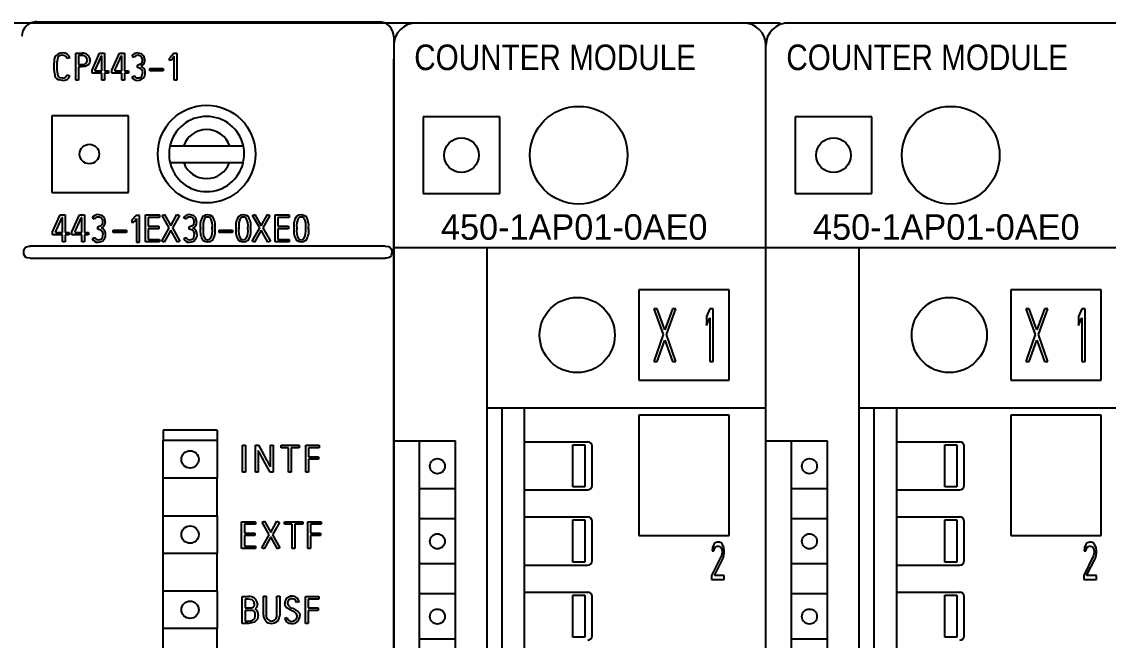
# Model space of a CAD drawing. Extents: x 430 to 1632, y -19 to 271.
# Drawn here: x 1265.5 to 1337.8, y 229.8 to 270.9 of the extents above; entities that cross this region are included whole.
import ezdxf
from ezdxf.enums import TextEntityAlignment as Align

# ---------------------------------------------------------------- set-up
doc = ezdxf.new("R2010")
doc.units = 0
doc.header["$LTSCALE"] = 5
doc.header["$MEASUREMENT"] = 0
doc.layers.get('0').update_dxf_attribs({"linetype": 'CONTINUOUS'})

msp = doc.modelspace()

# ---------------------------------------------------------------- linework, layer by layer
at = {"color": 7, "linetype": 'Continuous'}
for p, q in [((1166.246, 270.852), (1315.946, 270.852)), ((1291.745, 270.852), (1313.495, 270.852)), ((1316.246, 270.852), (1465.946, 270.852)), ((1316.495, 270.852), (1338.245, 270.852)), ((1314.995, -17.648), (1314.995, 269.352)), ((1314.995, -17.648), (1314.995, 269.352)), ((1290.245, -18.572), (1290.245, 268.428)), ((1292.195, 264.602), (1292.195, 259.502)), ((1297.295, 264.602), (1292.195, 264.602)), ((1297.295, 259.502), (1297.295, 264.602)), ((1316.945, 264.602), (1316.945, 259.502)), ((1322.045, 264.602), (1316.945, 264.602)), ((1322.045, 259.502), (1322.045, 264.602)), ((1292.195, 259.502), (1297.295, 259.502)), ((1316.945, 259.502), (1322.045, 259.502)), ((1290.245, 255.922), (1314.995, 255.922)), ((1296.445, -1.108), (1296.445, 255.922)), ((1314.995, 255.922), (1339.745, 255.922)), ((1321.195, -1.108), (1321.195, 255.922)), ((1306.545, 253.092), (1306.545, 247.092)), ((1312.545, 253.092), (1306.545, 253.092)), ((1312.545, 247.092), (1312.545, 253.092)), ((1331.295, 253.092), (1331.295, 247.092)), ((1337.295, 253.092), (1331.295, 253.092)), ((1337.295, 247.092), (1337.295, 253.092)), ((1307.545, 251.842), (1308.165, 250.13)), ((1307.764, 251.842), (1307.545, 251.842)), ((1308.274, 250.427), (1307.764, 251.842)), ((1308.784, 251.842), (1308.274, 250.427)), ((1308.383, 250.13), (1309.003, 251.842)), ((1309.003, 251.842), (1308.784, 251.842)), ((1311.264, 251.842), (1311.045, 251.321)), ((1311.482, 251.842), (1311.264, 251.842)), ((1311.482, 248.342), (1311.482, 251.842)), ((1332.295, 251.842), (1332.915, 250.13)), ((1332.514, 251.842), (1332.295, 251.842)), ((1333.024, 250.427), (1332.514, 251.842)), ((1333.534, 251.842), (1333.024, 250.427)), ((1333.133, 250.13), (1333.753, 251.842)), ((1333.753, 251.842), (1333.534, 251.842)), ((1336.014, 251.842), (1335.795, 251.321)), ((1336.232, 251.842), (1336.014, 251.842)), ((1336.232, 248.342), (1336.232, 251.842)), ((1311.045, 251.321), (1311.045, 250.725)), ((1311.045, 250.725), (1311.264, 251.247)), ((1311.264, 251.247), (1311.264, 248.342)), ((1335.795, 251.321), (1335.795, 250.725)), ((1335.795, 250.725), (1336.014, 251.247)), ((1336.014, 251.247), (1336.014, 248.342)), ((1308.165, 250.13), (1307.545, 248.342)), ((1309.003, 248.342), (1308.383, 250.13)), ((1332.915, 250.13), (1332.295, 248.342)), ((1333.753, 248.342), (1333.133, 250.13)), ((1307.764, 248.342), (1308.274, 249.757)), ((1308.274, 249.757), (1308.784, 248.342)), ((1332.514, 248.342), (1333.024, 249.757)), ((1333.024, 249.757), (1333.534, 248.342)), ((1307.545, 248.342), (1307.764, 248.342)), ((1308.784, 248.342), (1309.003, 248.342)), ((1311.264, 248.342), (1311.482, 248.342)), ((1332.295, 248.342), (1332.514, 248.342)), ((1333.534, 248.342), (1333.753, 248.342)), ((1336.014, 248.342), (1336.232, 248.342)), ((1306.545, 247.092), (1312.545, 247.092)), ((1331.295, 247.092), (1337.295, 247.092)), ((1296.445, 245.252), (1314.995, 245.252)), ((1297.445, -1.108), (1297.445, 245.252)), ((1298.945, -4.108), (1298.945, 245.252)), ((1321.195, 245.252), (1339.745, 245.252)), ((1322.195, -1.108), (1322.195, 245.252)), ((1323.695, -4.108), (1323.695, 245.252)), ((1306.545, 244.752), (1306.545, 236.752)), ((1312.545, 244.752), (1306.545, 244.752)), ((1312.545, 236.752), (1312.545, 244.752)), ((1331.295, 244.752), (1331.295, 236.752)), ((1337.295, 244.752), (1331.295, 244.752)), ((1337.295, 236.752), (1337.295, 244.752)), ((1290.245, 243.052), (1294.345, 243.052)), ((1291.945, 189.752), (1291.945, 243.052)), ((1294.345, 189.752), (1294.345, 243.052)), ((1298.945, 242.992), (1303.145, 242.992)), ((1314.995, 243.052), (1319.095, 243.052)), ((1316.695, 189.752), (1316.695, 243.052)), ((1319.095, 189.752), (1319.095, 243.052)), ((1323.695, 242.992), (1327.895, 242.992)), ((1302.145, 239.992), (1302.145, 242.792)), ((1302.145, 242.792), (1302.945, 242.792)), ((1302.945, 242.792), (1302.945, 239.992)), ((1303.445, 240.092), (1303.445, 242.692)), ((1326.895, 239.992), (1326.895, 242.792)), ((1326.895, 242.792), (1327.695, 242.792)), ((1327.695, 242.792), (1327.695, 239.992)), ((1328.195, 240.092), (1328.195, 242.692)), ((1302.945, 239.992), (1302.145, 239.992)), ((1327.695, 239.992), (1326.895, 239.992)), ((1294.345, 239.871), (1291.945, 239.871)), ((1298.945, 239.792), (1303.145, 239.792)), ((1319.095, 239.871), (1316.695, 239.871)), ((1323.695, 239.792), (1327.895, 239.792)), ((1294.345, 237.871), (1291.945, 237.871)), ((1298.945, 237.992), (1303.145, 237.992)), ((1302.145, 234.992), (1302.145, 237.792)), ((1302.145, 237.792), (1302.945, 237.792)), ((1302.945, 237.792), (1302.945, 234.992)), ((1319.095, 237.871), (1316.695, 237.871)), ((1323.695, 237.992), (1327.895, 237.992)), ((1326.895, 234.992), (1326.895, 237.792)), ((1326.895, 237.792), (1327.695, 237.792)), ((1327.695, 237.792), (1327.695, 234.992)), ((1303.445, 235.092), (1303.445, 237.692)), ((1328.195, 235.092), (1328.195, 237.692)), ((1306.545, 236.752), (1312.545, 236.752)), ((1331.295, 236.752), (1337.295, 236.752)), ((1311.434, 235.954), (1311.411, 235.741)), ((1311.411, 235.741), (1311.528, 235.741)), ((1311.528, 236.167), (1311.438, 235.961)), ((1311.622, 236.273), (1311.528, 236.167)), ((1311.528, 235.741), (1311.575, 235.901)), ((1311.575, 235.901), (1311.645, 236.007)), ((1311.785, 236.326), (1311.622, 236.273)), ((1311.645, 236.007), (1311.762, 236.061)), ((1311.762, 236.061), (1311.855, 236.061)), ((1311.879, 236.326), (1311.785, 236.326)), ((1311.855, 236.061), (1311.972, 236.007)), ((1312.019, 236.273), (1311.879, 236.326)), ((1311.972, 236.007), (1312.043, 235.901)), ((1312.113, 236.167), (1312.019, 236.273)), ((1312.043, 235.901), (1312.089, 235.741)), ((1312.089, 235.635), (1312.043, 235.422)), ((1312.089, 235.741), (1312.089, 235.635)), ((1312.206, 235.954), (1312.113, 236.167)), ((1312.23, 235.741), (1312.206, 235.954)), ((1312.206, 235.422), (1312.23, 235.635)), ((1312.23, 235.635), (1312.23, 235.741)), ((1336.184, 235.954), (1336.161, 235.741)), ((1336.161, 235.741), (1336.278, 235.741)), ((1336.278, 236.167), (1336.188, 235.961)), ((1336.372, 236.273), (1336.278, 236.167)), ((1336.278, 235.741), (1336.325, 235.901)), ((1336.325, 235.901), (1336.395, 236.007)), ((1336.535, 236.326), (1336.372, 236.273)), ((1336.395, 236.007), (1336.512, 236.061)), ((1336.512, 236.061), (1336.605, 236.061)), ((1336.629, 236.326), (1336.535, 236.326)), ((1336.605, 236.061), (1336.722, 236.007)), ((1336.769, 236.273), (1336.629, 236.326)), ((1336.722, 236.007), (1336.793, 235.901)), ((1336.863, 236.167), (1336.769, 236.273)), ((1336.793, 235.901), (1336.839, 235.741)), ((1336.839, 235.635), (1336.793, 235.422)), ((1336.839, 235.741), (1336.839, 235.635)), ((1336.956, 235.954), (1336.863, 236.167)), ((1336.98, 235.741), (1336.956, 235.954)), ((1336.956, 235.422), (1336.98, 235.635)), ((1336.98, 235.635), (1336.98, 235.741)), ((1302.945, 234.992), (1302.145, 234.992)), ((1312.043, 235.422), (1311.388, 234.092)), ((1311.575, 234.092), (1312.16, 235.263)), ((1312.16, 235.263), (1312.206, 235.422)), ((1327.695, 234.992), (1326.895, 234.992)), ((1336.793, 235.422), (1336.138, 234.092)), ((1336.325, 234.092), (1336.91, 235.263)), ((1336.91, 235.263), (1336.956, 235.422)), ((1294.345, 234.871), (1291.945, 234.871)), ((1298.945, 234.792), (1303.145, 234.792)), ((1319.095, 234.871), (1316.695, 234.871)), ((1323.695, 234.792), (1327.895, 234.792)), ((1311.388, 234.092), (1311.388, 233.826)), ((1311.388, 233.826), (1312.23, 233.826)), ((1312.23, 234.092), (1311.575, 234.092)), ((1312.23, 233.826), (1312.23, 234.092)), ((1336.138, 234.092), (1336.138, 233.826)), ((1336.138, 233.826), (1336.98, 233.826)), ((1336.98, 234.092), (1336.325, 234.092)), ((1336.98, 233.826), (1336.98, 234.092)), ((1294.345, 232.871), (1291.945, 232.871)), ((1298.945, 232.992), (1303.145, 232.992)), ((1302.145, 229.992), (1302.145, 232.792)), ((1302.145, 232.792), (1302.945, 232.792)), ((1302.945, 232.792), (1302.945, 229.992)), ((1319.095, 232.871), (1316.695, 232.871)), ((1323.695, 232.992), (1327.895, 232.992)), ((1326.895, 229.992), (1326.895, 232.792)), ((1326.895, 232.792), (1327.695, 232.792)), ((1327.695, 232.792), (1327.695, 229.992)), ((1303.445, 230.092), (1303.445, 232.692)), ((1328.195, 230.092), (1328.195, 232.692)), ((1294.345, 229.871), (1291.945, 229.871)), ((1302.945, 229.992), (1302.145, 229.992)), ((1319.095, 229.871), (1316.695, 229.871)), ((1327.695, 229.992), (1326.895, 229.992))]:
    msp.add_line(p, q, dxfattribs=at)
for p, q in [((1266.495, 270.928), (1289.245, 270.928)), ((1290.245, 269.928), (1290.245, 143.878)), ((1267.655, 267.737), (1267.655, 268.2)), ((1267.838, 268.205), (1267.838, 267.735)), ((1268.7, 268.517), (1268.519, 268.478)), ((1269.092, 268.833), (1269.515, 268.833)), ((1269.092, 267.05), (1269.092, 268.833)), ((1269.275, 268.673), (1269.275, 268.079)), ((1269.514, 268.673), (1269.275, 268.673)), ((1270.176, 267.714), (1270.673, 268.833)), ((1270.673, 268.833), (1271.012, 268.833)), ((1270.83, 268.663), (1270.803, 268.663)), ((1270.83, 267.667), (1270.83, 268.663)), ((1271.012, 268.833), (1271.012, 267.667)), ((1271.498, 267.714), (1271.995, 268.833)), ((1271.995, 268.833), (1272.335, 268.833)), ((1272.152, 268.663), (1272.126, 268.663)), ((1272.152, 267.667), (1272.152, 268.663)), ((1272.335, 268.833), (1272.335, 267.667)), ((1272.856, 268.611), (1272.816, 268.622)), ((1272.977, 268.543), (1272.856, 268.611)), ((1275.318, 268.48), (1275.325, 268.497)), ((1275.324, 268.357), (1275.318, 268.48)), ((1275.598, 268.806), (1275.622, 268.833)), ((1275.622, 268.833), (1275.823, 268.833)), ((1275.64, 267.05), (1275.64, 268.637)), ((1275.823, 268.833), (1275.823, 267.05)), ((1269.275, 268.079), (1269.514, 268.079)), ((1269.275, 267.919), (1269.275, 267.05)), ((1269.515, 267.919), (1269.275, 267.919)), ((1270.176, 267.507), (1270.176, 267.714)), ((1270.83, 267.507), (1270.176, 267.507)), ((1270.365, 267.675), (1270.365, 267.667)), ((1270.365, 267.667), (1270.83, 267.667)), ((1270.83, 267.05), (1270.83, 267.507)), ((1271.012, 267.667), (1271.269, 267.667)), ((1271.269, 267.507), (1271.012, 267.507)), ((1271.012, 267.507), (1271.012, 267.05)), ((1271.269, 267.667), (1271.269, 267.507)), ((1271.498, 267.507), (1271.498, 267.714)), ((1272.152, 267.507), (1271.498, 267.507)), ((1271.688, 267.675), (1271.688, 267.667)), ((1271.688, 267.667), (1272.152, 267.667)), ((1272.152, 267.05), (1272.152, 267.507)), ((1272.335, 267.667), (1272.592, 267.667)), ((1272.335, 267.507), (1272.335, 267.05)), ((1272.592, 267.507), (1272.335, 267.507)), ((1272.592, 267.667), (1272.592, 267.507)), ((1273.195, 267.886), (1273.187, 268.046)), ((1274.01, 267.827), (1274.903, 267.827)), ((1274.01, 267.667), (1274.01, 267.827)), ((1274.903, 267.667), (1274.01, 267.667)), ((1274.903, 267.827), (1274.903, 267.667)), ((1268.525, 267.396), (1268.698, 267.341)), ((1269.275, 267.05), (1269.092, 267.05)), ((1271.012, 267.05), (1270.83, 267.05)), ((1272.335, 267.05), (1272.152, 267.05)), ((1272.824, 267.273), (1272.987, 267.335)), ((1275.823, 267.05), (1275.64, 267.05)), ((1272.595, 264.678), (1267.495, 264.678)), ((1267.495, 264.678), (1267.495, 259.578)), ((1272.595, 259.578), (1272.595, 264.678)), ((1276.254, 262.659), (1275.352, 262.659)), ((1279.336, 262.659), (1276.254, 262.659)), ((1280.238, 262.659), (1279.336, 262.659)), ((1275.36, 261.559), (1276.267, 261.559)), ((1276.267, 261.559), (1279.322, 261.559)), ((1279.322, 261.559), (1280.229, 261.559)), ((1267.495, 259.578), (1272.595, 259.578)), ((1267.549, 256.959), (1268.047, 258.078)), ((1268.047, 258.078), (1268.386, 258.078)), ((1268.386, 258.078), (1268.386, 256.913)), ((1268.837, 256.959), (1269.334, 258.078)), ((1269.334, 258.078), (1269.674, 258.078)), ((1269.674, 258.078), (1269.674, 256.913)), ((1273.12, 258.043), (1273.096, 258.016)), ((1273.322, 258.043), (1273.12, 258.043)), ((1273.322, 256.261), (1273.322, 258.043)), ((1273.719, 258.078), (1274.651, 258.078)), ((1273.719, 256.296), (1273.719, 258.078)), ((1274.651, 258.078), (1274.651, 257.918)), ((1274.837, 258.04), (1274.987, 258.115)), ((1275.309, 257.214), (1274.837, 258.04)), ((1274.987, 258.115), (1275.409, 257.359)), ((1275.409, 257.359), (1275.823, 258.115)), ((1275.984, 258.036), (1275.518, 257.213)), ((1275.823, 258.115), (1275.984, 258.036)), ((1280.852, 258.04), (1281.002, 258.115)), ((1281.325, 257.214), (1280.852, 258.04)), ((1281.002, 258.115), (1281.425, 257.359)), ((1281.425, 257.359), (1281.838, 258.115)), ((1281.999, 258.036), (1281.534, 257.213)), ((1281.838, 258.115), (1281.999, 258.036)), ((1282.357, 256.296), (1282.357, 258.078)), ((1282.357, 258.078), (1283.288, 258.078)), ((1283.288, 258.078), (1283.288, 257.918)), ((1268.203, 257.909), (1268.177, 257.909)), ((1268.203, 256.913), (1268.203, 257.909)), ((1269.491, 257.909), (1269.465, 257.909)), ((1269.491, 256.913), (1269.491, 257.909)), ((1270.222, 257.857), (1270.182, 257.867)), ((1270.343, 257.788), (1270.222, 257.857)), ((1272.824, 257.707), (1272.816, 257.691)), ((1272.816, 257.691), (1272.823, 257.567)), ((1273.139, 257.848), (1273.139, 256.261)), ((1273.902, 257.918), (1273.902, 257.324)), ((1274.651, 257.918), (1273.902, 257.918)), ((1273.902, 257.324), (1274.605, 257.324)), ((1274.605, 257.324), (1274.605, 257.164)), ((1276.302, 257.857), (1276.262, 257.867)), ((1276.423, 257.788), (1276.302, 257.857)), ((1283.288, 257.918), (1282.54, 257.918)), ((1282.54, 257.918), (1282.54, 257.324)), ((1282.54, 257.324), (1283.243, 257.324)), ((1283.243, 257.324), (1283.243, 257.164)), ((1267.549, 256.753), (1267.549, 256.959)), ((1268.203, 256.753), (1267.549, 256.753)), ((1267.739, 256.921), (1267.739, 256.913)), ((1267.739, 256.913), (1268.203, 256.913)), ((1268.203, 256.296), (1268.203, 256.753)), ((1268.386, 256.913), (1268.643, 256.913)), ((1268.386, 256.753), (1268.386, 256.296)), ((1268.643, 256.753), (1268.386, 256.753)), ((1268.643, 256.913), (1268.643, 256.753)), ((1268.837, 256.753), (1268.837, 256.959)), ((1269.491, 256.753), (1268.837, 256.753)), ((1269.027, 256.921), (1269.027, 256.913)), ((1269.027, 256.913), (1269.491, 256.913)), ((1269.491, 256.296), (1269.491, 256.753)), ((1269.674, 256.913), (1269.931, 256.913)), ((1269.674, 256.753), (1269.674, 256.296)), ((1269.931, 256.753), (1269.674, 256.753)), ((1269.931, 256.913), (1269.931, 256.753)), ((1270.19, 256.518), (1270.353, 256.581)), ((1270.561, 257.132), (1270.553, 257.291)), ((1271.574, 256.913), (1271.574, 257.073)), ((1271.574, 257.073), (1272.467, 257.073)), ((1272.467, 256.913), (1271.574, 256.913)), ((1272.467, 257.073), (1272.467, 256.913)), ((1273.902, 257.164), (1273.902, 256.456)), ((1274.605, 257.164), (1273.902, 257.164)), ((1274.818, 256.341), (1275.309, 257.214)), ((1275.412, 257.068), (1274.97, 256.267)), ((1275.862, 256.267), (1275.412, 257.068)), ((1275.518, 257.213), (1276.02, 256.345)), ((1276.27, 256.518), (1276.433, 256.581)), ((1276.641, 257.132), (1276.633, 257.291)), ((1277.387, 257.172), (1277.387, 257.199)), ((1277.57, 257.199), (1277.57, 257.172)), ((1278.164, 257.172), (1278.164, 257.199)), ((1278.347, 257.199), (1278.347, 257.172)), ((1278.618, 257.073), (1279.511, 257.073)), ((1278.618, 256.913), (1278.618, 257.073)), ((1279.511, 256.913), (1278.618, 256.913)), ((1279.511, 257.073), (1279.511, 256.913)), ((1279.757, 257.172), (1279.757, 257.199)), ((1279.94, 257.199), (1279.94, 257.172)), ((1280.534, 257.172), (1280.534, 257.199)), ((1280.717, 257.199), (1280.717, 257.172)), ((1280.833, 256.341), (1281.325, 257.214)), ((1281.428, 257.068), (1280.986, 256.267)), ((1281.877, 256.267), (1281.428, 257.068)), ((1281.534, 257.213), (1282.035, 256.345)), ((1283.243, 257.164), (1282.54, 257.164)), ((1282.54, 257.164), (1282.54, 256.456)), ((1283.607, 257.172), (1283.607, 257.199)), ((1283.79, 257.199), (1283.79, 257.172)), ((1284.384, 257.172), (1284.384, 257.199)), ((1284.567, 257.199), (1284.567, 257.172)), ((1266.496, 255.998), (1266.06, 255.998)), ((1289.245, 255.998), (1266.496, 255.998)), ((1268.386, 256.296), (1268.203, 256.296)), ((1269.674, 256.296), (1269.491, 256.296)), ((1273.139, 256.261), (1273.322, 256.261)), ((1274.651, 256.296), (1273.719, 256.296)), ((1273.902, 256.456), (1274.651, 256.456)), ((1274.651, 256.456), (1274.651, 256.296)), ((1274.97, 256.267), (1274.818, 256.341)), ((1276.02, 256.345), (1275.862, 256.267)), ((1280.986, 256.267), (1280.833, 256.341)), ((1282.035, 256.345), (1281.877, 256.267)), ((1283.288, 256.296), (1282.357, 256.296)), ((1282.54, 256.456), (1283.288, 256.456)), ((1283.288, 256.456), (1283.288, 256.296)), ((1289.681, 255.998), (1289.245, 255.998)), ((1266.06, 255.198), (1266.496, 255.198)), ((1266.496, 255.198), (1289.245, 255.198)), ((1289.245, 255.198), (1289.681, 255.198)), ((1278.496, 243.768), (1274.896, 243.768)), ((1274.896, 243.768), (1274.896, 243.071)), ((1278.496, 243.768), (1278.496, 243.071)), ((1275.196, 243.071), (1274.896, 243.071)), ((1274.896, 240.57), (1274.896, 243.071)), ((1278.196, 243.071), (1275.196, 243.071)), ((1278.196, 243.071), (1278.196, 243.071)), ((1278.496, 243.071), (1278.196, 243.071)), ((1278.496, 243.071), (1278.496, 240.57)), ((1280.189, 242.757), (1280.372, 242.757)), ((1280.189, 240.974), (1280.189, 242.757)), ((1280.372, 242.757), (1280.372, 240.974)), ((1281.038, 242.757), (1281.251, 242.757)), ((1281.038, 240.974), (1281.038, 242.757)), ((1281.221, 242.407), (1281.221, 240.974)), ((1282.044, 242.757), (1282.227, 242.757)), ((1282.044, 241.32), (1282.044, 242.757)), ((1282.227, 242.757), (1282.227, 240.974)), ((1282.742, 242.597), (1282.742, 242.757)), ((1282.742, 242.757), (1283.943, 242.757)), ((1283.241, 242.597), (1282.742, 242.597)), ((1283.241, 240.974), (1283.241, 242.597)), ((1283.943, 242.597), (1283.424, 242.597)), ((1283.424, 242.597), (1283.424, 240.974)), ((1283.943, 242.757), (1283.943, 242.597)), ((1284.398, 242.757), (1285.288, 242.757)), ((1284.398, 240.974), (1284.398, 242.757)), ((1284.581, 242.597), (1284.581, 242.002)), ((1285.288, 242.597), (1284.581, 242.597)), ((1285.288, 242.757), (1285.288, 242.597)), ((1284.581, 242.002), (1285.245, 242.002)), ((1284.581, 241.842), (1284.581, 240.974)), ((1285.245, 241.842), (1284.581, 241.842)), ((1285.245, 242.002), (1285.245, 241.842)), ((1280.372, 240.974), (1280.189, 240.974)), ((1281.221, 240.974), (1281.038, 240.974)), ((1282.227, 240.974), (1282.016, 240.974)), ((1283.424, 240.974), (1283.241, 240.974)), ((1284.581, 240.974), (1284.398, 240.974)), ((1274.891, 240.57), (1274.891, 238.07)), ((1275.2, 240.57), (1274.891, 240.57)), ((1278.192, 240.57), (1275.2, 240.57)), ((1278.501, 240.57), (1278.192, 240.57)), ((1278.501, 238.07), (1278.501, 240.57)), ((1274.891, 238.07), (1275.2, 238.07)), ((1274.896, 235.57), (1274.896, 238.07)), ((1275.2, 238.07), (1278.192, 238.07)), ((1278.192, 238.07), (1278.501, 238.07)), ((1278.496, 238.07), (1278.496, 235.57)), ((1280.12, 237.678), (1281.052, 237.678)), ((1280.12, 235.895), (1280.12, 237.678)), ((1280.303, 237.518), (1280.303, 236.923)), ((1281.052, 237.518), (1280.303, 237.518)), ((1281.052, 237.678), (1281.052, 237.518)), ((1281.489, 237.639), (1281.639, 237.714)), ((1281.962, 236.813), (1281.489, 237.639)), ((1281.639, 237.714), (1282.062, 236.958)), ((1282.062, 236.958), (1282.475, 237.714)), ((1282.636, 237.635), (1282.171, 236.812)), ((1282.475, 237.714), (1282.636, 237.635)), ((1282.985, 237.678), (1284.186, 237.678)), ((1282.985, 237.518), (1282.985, 237.678)), ((1283.485, 237.518), (1282.985, 237.518)), ((1283.485, 235.895), (1283.485, 237.518)), ((1283.668, 237.518), (1283.668, 235.895)), ((1284.186, 237.518), (1283.668, 237.518)), ((1284.186, 237.678), (1284.186, 237.518)), ((1284.524, 235.895), (1284.524, 237.678)), ((1284.524, 237.678), (1285.415, 237.678)), ((1285.415, 237.518), (1284.707, 237.518)), ((1284.707, 237.518), (1284.707, 236.923)), ((1285.415, 237.678), (1285.415, 237.518)), ((1280.303, 236.923), (1281.006, 236.923)), ((1280.303, 236.763), (1280.303, 236.055)), ((1281.006, 236.763), (1280.303, 236.763)), ((1281.006, 236.923), (1281.006, 236.763)), ((1281.47, 235.94), (1281.962, 236.813)), ((1282.064, 236.668), (1281.622, 235.866)), ((1282.514, 235.866), (1282.064, 236.668)), ((1282.171, 236.812), (1282.672, 235.944)), ((1284.707, 236.923), (1285.371, 236.923)), ((1285.371, 236.763), (1284.707, 236.763)), ((1284.707, 236.763), (1284.707, 235.895)), ((1285.371, 236.923), (1285.371, 236.763)), ((1281.052, 235.895), (1280.12, 235.895)), ((1280.303, 236.055), (1281.052, 236.055)), ((1281.052, 236.055), (1281.052, 235.895)), ((1281.622, 235.866), (1281.47, 235.94)), ((1282.672, 235.944), (1282.514, 235.866)), ((1283.668, 235.895), (1283.485, 235.895)), ((1284.707, 235.895), (1284.524, 235.895)), ((1274.891, 235.57), (1274.891, 233.069)), ((1275.2, 235.57), (1274.891, 235.57)), ((1278.192, 235.57), (1275.2, 235.57)), ((1278.501, 235.57), (1278.192, 235.57)), ((1278.501, 233.069), (1278.501, 235.57)), ((1274.891, 233.069), (1275.2, 233.069)), ((1274.896, 230.569), (1274.896, 233.069)), ((1275.2, 233.069), (1278.192, 233.069)), ((1278.192, 233.069), (1278.501, 233.069)), ((1278.496, 233.069), (1278.496, 230.569)), ((1280.166, 232.696), (1280.577, 232.696)), ((1280.166, 230.913), (1280.166, 232.696)), ((1280.349, 232.536), (1280.349, 231.942)), ((1280.568, 232.536), (1280.349, 232.536)), ((1281.58, 231.465), (1281.58, 232.719)), ((1281.58, 232.719), (1281.763, 232.719)), ((1281.763, 232.719), (1281.763, 231.458)), ((1282.471, 231.458), (1282.471, 232.719)), ((1282.471, 232.719), (1282.654, 232.719)), ((1282.654, 232.719), (1282.654, 231.465)), ((1283.95, 232.359), (1283.77, 232.314)), ((1284.367, 230.913), (1284.367, 232.696)), ((1284.367, 232.696), (1285.257, 232.696)), ((1285.257, 232.536), (1284.55, 232.536)), ((1284.55, 232.536), (1284.55, 231.942)), ((1285.257, 232.696), (1285.257, 232.536)), ((1280.349, 231.942), (1280.728, 231.942)), ((1280.349, 231.782), (1280.349, 231.073)), ((1280.728, 231.782), (1280.349, 231.782)), ((1282.996, 231.255), (1283.145, 231.298)), ((1284.55, 231.942), (1285.214, 231.942)), ((1285.214, 231.782), (1284.55, 231.782)), ((1284.55, 231.782), (1284.55, 230.913)), ((1285.214, 231.942), (1285.214, 231.782)), ((1274.891, 230.569), (1274.891, 228.069)), ((1275.2, 230.569), (1274.891, 230.569)), ((1278.192, 230.569), (1275.2, 230.569)), ((1278.501, 230.569), (1278.192, 230.569)), ((1278.501, 228.069), (1278.501, 230.569)), ((1280.57, 230.913), (1280.166, 230.913)), ((1280.349, 231.073), (1280.56, 231.073)), ((1284.55, 230.913), (1284.367, 230.913))]:
    msp.add_line(p, q)
at = {"flags": 128}
for points in [[(1268.214, 268.696), (1268.035, 268.674), (1267.957, 268.629), (1267.902, 268.558), (1267.838, 268.205)], [(1268.519, 268.478), (1268.477, 268.586), (1268.392, 268.664), (1268.214, 268.696)], [(1270.053, 268.365), (1270.014, 268.184), (1269.933, 268.063)], [(1273.187, 268.046), (1273.435, 268.149), (1273.5, 268.233), (1273.519, 268.337)], [(1273.226, 268.856), (1273.443, 268.817), (1273.603, 268.67), (1273.679, 268.334)], [(1275.64, 268.637), (1275.495, 268.438), (1275.419, 268.377), (1275.324, 268.357)], [(1268.206, 267.027), (1267.949, 267.063), (1267.836, 267.128), (1267.753, 267.229), (1267.655, 267.737)], [(1267.838, 267.735), (1267.894, 267.356), (1267.941, 267.272), (1268.016, 267.212), (1268.206, 267.187)], [(1269.933, 268.063), (1269.712, 267.943), (1269.515, 267.919)], [(1273.541, 267.598), (1273.502, 267.728), (1273.401, 267.821), (1273.195, 267.886)], [(1273.213, 267.187), (1273.324, 267.201), (1273.425, 267.25), (1273.493, 267.339), (1273.541, 267.598)], [(1270.592, 258.101), (1270.809, 258.062), (1270.969, 257.915), (1271.045, 257.579)], [(1276.672, 258.101), (1276.889, 258.062), (1277.049, 257.915), (1277.125, 257.579)], [(1277.555, 257.987), (1277.713, 258.081), (1277.857, 258.101)], [(1277.857, 258.101), (1278.047, 258.069), (1278.174, 257.987)], [(1279.926, 257.987), (1280.083, 258.081), (1280.227, 258.101)], [(1280.227, 258.101), (1280.417, 258.069), (1280.544, 257.987)], [(1283.775, 257.987), (1283.933, 258.081), (1284.077, 258.101)], [(1284.077, 258.101), (1284.267, 258.069), (1284.394, 257.987)], [(1270.553, 257.291), (1270.801, 257.395), (1270.866, 257.478), (1270.885, 257.582)], [(1276.633, 257.291), (1276.881, 257.395), (1276.946, 257.478), (1276.965, 257.582)], [(1277.856, 257.941), (1277.753, 257.922), (1277.685, 257.876)], [(1278.042, 257.876), (1277.944, 257.931), (1277.856, 257.941)], [(1280.226, 257.941), (1280.123, 257.922), (1280.056, 257.876)], [(1280.412, 257.876), (1280.314, 257.931), (1280.226, 257.941)], [(1284.076, 257.941), (1283.973, 257.922), (1283.905, 257.876)], [(1284.262, 257.876), (1284.164, 257.931), (1284.076, 257.941)], [(1270.907, 256.843), (1270.868, 256.974), (1270.767, 257.066), (1270.561, 257.132)], [(1270.579, 256.433), (1270.69, 256.446), (1270.791, 256.496), (1270.859, 256.584), (1270.907, 256.843)], [(1276.987, 256.843), (1276.948, 256.974), (1276.847, 257.066), (1276.641, 257.132)], [(1276.659, 256.433), (1276.77, 256.446), (1276.871, 256.496), (1276.939, 256.584), (1276.987, 256.843)], [(1265.63, 255.598), (1265.64, 255.714), (1265.671, 255.817), (1265.724, 255.899), (1265.803, 255.956), (1265.958, 255.994), (1266.06, 255.998)], [(1277.857, 256.273), (1277.677, 256.306), (1277.558, 256.387)], [(1277.688, 256.495), (1277.776, 256.443), (1277.856, 256.433)], [(1277.856, 256.433), (1277.964, 256.45), (1278.037, 256.495)], [(1278.17, 256.387), (1278.006, 256.291), (1277.857, 256.273)], [(1280.227, 256.273), (1280.047, 256.306), (1279.928, 256.387)], [(1280.058, 256.495), (1280.146, 256.443), (1280.226, 256.433)], [(1280.226, 256.433), (1280.334, 256.45), (1280.407, 256.495)], [(1280.54, 256.387), (1280.376, 256.291), (1280.227, 256.273)], [(1284.077, 256.273), (1283.897, 256.306), (1283.778, 256.387)], [(1283.908, 256.495), (1283.996, 256.443), (1284.076, 256.433)], [(1284.076, 256.433), (1284.184, 256.45), (1284.257, 256.495)], [(1284.39, 256.387), (1284.226, 256.291), (1284.077, 256.273)], [(1289.681, 255.998), (1289.898, 255.972), (1289.999, 255.915), (1290.071, 255.814), (1290.104, 255.695), (1290.111, 255.598)], [(1266.06, 255.198), (1265.843, 255.225), (1265.741, 255.281), (1265.669, 255.383), (1265.637, 255.502), (1265.63, 255.598)], [(1290.111, 255.598), (1290.101, 255.482), (1290.07, 255.379), (1290.017, 255.298), (1289.938, 255.241), (1289.782, 255.202), (1289.681, 255.198)], [(1281.251, 242.757), (1281.47, 242.359), (1281.642, 242.046)], [(1282.016, 240.974), (1281.793, 241.376), (1281.618, 241.691)], [(1280.981, 232.21), (1280.937, 232.367), (1280.817, 232.478), (1280.568, 232.536)], [(1281.182, 232.208), (1281.134, 231.999), (1281.022, 231.874)], [(1283.438, 231.761), (1283.114, 231.958), (1283.025, 232.076), (1282.996, 232.222)], [(1281.231, 231.467), (1281.176, 231.2), (1280.986, 231.006), (1280.57, 230.913)], [(1283.519, 231.922), (1283.872, 231.713), (1283.97, 231.586), (1284.002, 231.429)], [(1283.451, 230.891), (1283.276, 230.918), (1283.125, 231.01), (1282.996, 231.255)]]:
    msp.add_lwpolyline(points, dxfattribs=at)
for centre, radius in [((1277.795, 262.128), 3.25), ((1269.995, 262.128), 0.65), ((1276.696, 241.821), 0.575), ((1276.696, 236.82), 0.575), ((1276.696, 231.819), 0.575)]:
    msp.add_circle(centre, radius)
at = {"color": 7, "linetype": 'Continuous'}
for centre, radius in [((1302.545, 262.052), 3.25), ((1327.295, 262.052), 3.25), ((1294.745, 262.052), 1.15), ((1319.495, 262.052), 1.15), ((1302.445, 250.092), 2.5), ((1327.195, 250.092), 2.5), ((1293.145, 241.371), 0.5), ((1317.895, 241.371), 0.5), ((1293.145, 236.371), 0.5), ((1317.895, 236.371), 0.5), ((1293.145, 231.371), 0.5), ((1317.895, 231.371), 0.5)]:
    msp.add_circle(centre, radius, dxfattribs=at)
for centre, radius, start, end in [((1266.495, 269.928), 1, 134.96269, 177.43427), ((1266.495, 269.928), 1, 90, 134.95949), ((1289.245, 269.928), 1, 0, 90), ((1268.272, 268.421), 0.439, 12.56352, 97.64463), ((1268.186, 268.313), 0.543, 87.10338, 191.97759), ((1269.542, 268.346), 0.328, 3.31997, 94.93022), ((1269.56, 268.385), 0.31, 261.36571, 356.31767), ((1269.558, 268.34), 0.495, 2.90624, 94.98121), ((1128.479, 331.184), 155.451, 335.88633, 336.28479), ((1129.784, 331.192), 155.471, 335.88637, 336.28477), ((1273.194, 268.436), 0.421, 85.57815, 153.86865), ((1273.215, 268.434), 0.262, 87.56926, 155.38909), ((1273.227, 268.398), 0.298, 348.20552, 90.0809), ((1273.31, 268.321), 0.369, 289.26142, 1.9574), ((1278.143, 266.289), 3.58, 135.31702, 141.9188), ((1273.228, 267.508), 0.481, 268.15195, 10.71638), ((1273.297, 267.591), 0.404, 0.92567, 70.63391), ((1268.243, 267.479), 0.295, 262.87752, 343.48986), ((1268.258, 267.489), 0.465, 263.66644, 341.37818), ((1273.166, 267.383), 0.359, 197.94451, 277.51614), ((1273.196, 267.408), 0.221, 199.21066, 274.33456), ((1277.795, 262.128), 2.5, 12.25255, 167.74745), ((1277.795, 262.128), 1.63, 18.99542, 161.00458), ((1277.795, 262.128), 2.5, 167.74745, 193.16634), ((1277.795, 262.128), 2.5, 346.83366, 12.25255), ((1277.795, 262.128), 2.5, 193.16634, 346.83366), ((1277.795, 262.128), 1.63, 200.44781, 339.55219), ((1270.56, 257.682), 0.421, 85.57816, 153.86866), ((1276.64, 257.682), 0.421, 85.57816, 153.86866), ((1125.899, 320.41), 155.401, 335.88627, 336.28485), ((1127.173, 320.415), 155.416, 335.88629, 336.28483), ((1270.581, 257.679), 0.262, 87.56984, 155.38883), ((1270.593, 257.643), 0.298, 348.20571, 90.08066), ((1270.676, 257.567), 0.369, 289.26152, 1.95744), ((1272.741, 257.978), 0.419, 281.26757, 341.88702), ((1274.765, 256.271), 2.415, 133.72232, 143.51352), ((1276.661, 257.679), 0.262, 87.56984, 155.38883), ((1276.673, 257.643), 0.298, 348.20571, 90.08066), ((1276.756, 257.567), 0.369, 289.26148, 1.95749), ((1278.356, 257.404), 0.991, 143.95901, 191.92602), ((1278.651, 257.363), 1.093, 152.02609, 188.61784), ((1277.257, 257.385), 0.926, 348.44997, 32.06918), ((1277.313, 257.385), 1.051, 349.82526, 34.93505), ((1280.726, 257.404), 0.991, 143.95901, 191.92602), ((1281.021, 257.363), 1.093, 152.02606, 188.61787), ((1279.628, 257.385), 0.926, 348.44997, 32.06918), ((1279.683, 257.385), 1.051, 349.82526, 34.93505), ((1284.576, 257.404), 0.991, 143.95901, 191.92602), ((1284.871, 257.363), 1.093, 152.02602, 188.61799), ((1283.477, 257.385), 0.926, 348.44997, 32.06918), ((1283.533, 257.385), 1.051, 349.82544, 34.93493), ((1270.562, 256.653), 0.221, 199.21092, 274.33447), ((1270.594, 256.754), 0.481, 268.15213, 10.71621), ((1270.663, 256.837), 0.404, 0.92565, 70.63384), ((1276.642, 256.653), 0.221, 199.21092, 274.33447), ((1276.674, 256.754), 0.481, 268.15213, 10.71621), ((1276.744, 256.837), 0.404, 0.92565, 70.63384), ((1278.434, 256.988), 1.063, 170.03887, 214.47771), ((1278.55, 256.994), 0.996, 169.6833, 210.01514), ((1277.153, 257.012), 1.024, 329.71034, 9.01025), ((1277.422, 256.969), 0.947, 322.11384, 12.41505), ((1280.804, 256.988), 1.063, 170.03894, 214.47764), ((1280.92, 256.994), 0.996, 169.6833, 210.01514), ((1279.523, 257.012), 1.024, 329.71034, 9.01025), ((1279.792, 256.969), 0.947, 322.11384, 12.41505), ((1284.654, 256.988), 1.063, 170.0389, 214.47774), ((1284.77, 256.994), 0.996, 169.68313, 210.01524), ((1283.373, 257.012), 1.024, 329.71005, 9.01046), ((1283.642, 256.969), 0.947, 322.11391, 12.41498), ((1270.532, 256.629), 0.359, 197.9447, 277.51586), ((1276.612, 256.629), 0.359, 197.9447, 277.51586), ((1068.315, 123.638), 243.793, 28.96247, 29.15482), ((1348.309, 278.459), 75.963, 208.64356, 209.269), ((1280.645, 232.162), 0.539, 4.93016, 97.29821), ((1280.738, 232.186), 0.244, 267.61461, 5.68098), ((1283.467, 232.249), 0.471, 86.03354, 183.35263), ((1283.475, 232.263), 0.297, 85.29133, 185.9736), ((1283.595, 232.346), 0.431, 195.35916, 259.8661), ((1283.511, 232.272), 0.447, 11.23981, 91.54052), ((1283.482, 232.268), 0.291, 9.11263, 86.67925), ((1280.643, 231.451), 0.386, 257.61397, 2.24557), ((1280.759, 231.51), 0.274, 350.80323, 96.54745), ((1280.831, 231.519), 0.403, 352.59464, 61.69651), ((1282.105, 231.439), 0.526, 177.1934, 270.18802), ((1282.111, 231.423), 0.35, 174.28955, 269.36652), ((1282.118, 231.449), 0.536, 268.76589, 1.64391), ((1282.11, 231.435), 0.362, 269.47394, 3.53083), ((1283.441, 231.351), 0.3, 190.16933, 269.85161), ((1283.357, 231.286), 0.481, 16.01318, 80.31521), ((1283.452, 231.417), 0.367, 268.08488, 0.27337), ((1283.461, 231.431), 0.541, 268.88345, 359.80305)]:
    msp.add_arc(centre, radius, start, end)
for centre, radius, start, end in [((1291.745, 269.352), 1.5, 90, 180), ((1313.495, 269.352), 1.5, 0, 90), ((1316.495, 269.352), 1.5, 90, 180), ((1303.145, 242.692), 0.3, 0, 90), ((1327.895, 242.692), 0.3, 0, 90), ((1303.145, 240.092), 0.3, 270, 0), ((1327.895, 240.092), 0.3, 270, 0), ((1303.145, 237.692), 0.3, 0, 90), ((1327.895, 237.692), 0.3, 0, 90), ((1303.145, 235.092), 0.3, 270, 0), ((1327.895, 235.092), 0.3, 270, 0), ((1303.145, 232.692), 0.3, 0, 90), ((1327.895, 232.692), 0.3, 0, 90), ((1303.145, 230.092), 0.3, 270, 0), ((1327.895, 230.092), 0.3, 270, 0)]:
    msp.add_arc(centre, radius, start, end, dxfattribs=at)

# ---------------------------------------------------------------- texts
for s, width, p, p2 in [('COUNTER MODULE', 0.80662, (1291.604, 267.712), (1310.345, 267.712)), ('COUNTER MODULE', 0.80662, (1316.354, 267.712), (1335.095, 267.712)), ('450-1AP01-0AE0', 0.84556, (1293.382, 256.426), (1311.111, 256.426)), ('450-1AP01-0AE0', 0.84556, (1318.132, 256.426), (1335.861, 256.426))]:
    msp.add_text(s, height=1.7, dxfattribs=dict(at, width=width)).set_placement(p, p2, align=Align.FIT)

doc.saveas('drawing.dxf')
